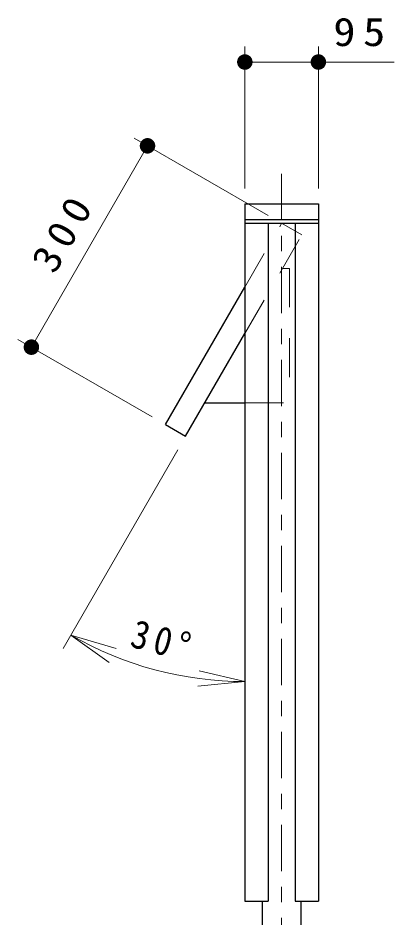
# Model space of a CAD drawing. Units: millimetres on the paper, scale 1:20. Extents: x -365 to 0, y -12 to 257.
# Drawn here: x -181.3 to -157, y 139.5 to 197.6 of the extents above; entities that cross this region are included whole.
import ezdxf

# ---------------------------------------------------------------- set-up
doc = ezdxf.new("R2010")
doc.units = ezdxf.units.MM
doc.linetypes.add('USER1', pattern=[4.5, 2.5, -2])
doc.linetypes.add('USER2', pattern=[6, 3, -1, 1, -1])
doc.layers.add('LY_1', color=7, linetype='Continuous', lineweight=13)
doc.styles.add('ＭＳ ゴシック', font='')
doc.styles.get('ＭＳ ゴシック').set_extended_font_data('MS Gothic')

# ---------------------------------------------------------------- blocks, each defined once
blk = doc.blocks.new('open_arrow')
at = {"color": 0, "linetype": 'Continuous', "lineweight": -2}
blk.add_lwpolyline([(7.5, 1.25), (0, 0), (7.5, -1.25)], dxfattribs=at)
blk = doc.blocks.new('filled_dot')
at = {"color": 0, "linetype": 'Continuous', "lineweight": -2, "const_width": 1.25}
blk.add_lwpolyline([(-0.625, 0, 1), (0.625, 0, 1)], format="xyb", close=True, dxfattribs=at)

msp = doc.modelspace()

# ---------------------------------------------------------------- linework, layer by layer
at = {"layer": 'LY_1'}
for p, q in [((-166.613, 186.606), (-166.613, 195.763)), ((-161.863, 186.606), (-161.863, 195.763)), ((-166.613, 194.763), (-156.979, 194.763)), ((-180.399, 176.366), (-172.899, 189.356)), ((-165.104, 184.856), (-173.765, 189.856)), ((-172.604, 171.866), (-181.265, 176.866)), ((-170.939, 169.75), (-178.342, 156.927))]:
    msp.add_line(p, q, dxfattribs=at)
at = {"layer": 'LY_1', "linetype": 'USER2'}
msp.add_line((-164.238, 187.551), (-164.238, 107.223), dxfattribs=at)
at = {"layer": 'LY_1', "lineweight": 25}
for p, q in [((-166.613, 185.606), (-161.863, 185.606)), ((-166.613, 185.606), (-166.613, 140.616)), ((-161.863, 185.606), (-161.863, 140.616)), ((-166.613, 184.606), (-161.863, 184.606)), ((-166.613, 184.356), (-161.863, 184.356)), ((-165.113, 184.356), (-165.113, 140.616)), ((-163.363, 184.356), (-163.363, 140.616)), ((-171.738, 171.366), (-166.613, 180.243)), ((-170.439, 170.616), (-166.613, 177.243)), ((-169.189, 172.781), (-166.613, 172.781)), ((-171.738, 171.366), (-170.439, 170.616)), ((-166.613, 140.616), (-165.113, 140.616)), ((-165.488, 140.616), (-165.488, 118.116)), ((-163.363, 140.616), (-161.863, 140.616)), ((-162.988, 140.616), (-162.988, 118.116))]:
    msp.add_line(p, q, dxfattribs=at)
at = {"layer": 'LY_1', "linetype": 'USER1'}
for p, q in [((-166.613, 180.243), (-164.238, 184.356)), ((-164.238, 184.356), (-162.939, 183.606)), ((-166.613, 177.243), (-162.939, 183.606)), ((-164.189, 181.441), (-163.738, 181.441)), ((-163.738, 181.441), (-163.738, 172.781)), ((-166.613, 172.781), (-163.738, 172.781))]:
    msp.add_line(p, q, dxfattribs=at)
at = {"layer": 'LY_1'}
msp.add_arc((-166.613, 177.243), 22.458, 240, 270, dxfattribs=at)

# ---------------------------------------------------------------- block references
at = {"layer": 'LY_1', "xscale": 0.4, "yscale": 0.4}
msp.add_blockref('filled_dot', (-166.613, 194.763), dxfattribs=at)
for name, p, rotation in [('filled_dot', (-161.863, 194.763), 180), ('filled_dot', (-172.899, 189.356), 240), ('filled_dot', (-180.399, 176.366), 60), ('open_arrow', (-177.842, 157.793), 333.8), ('open_arrow', (-166.613, 154.785), 176.2)]:
    msp.add_blockref(name, p, dxfattribs=dict(at, rotation=rotation))

# ---------------------------------------------------------------- texts
at = {"layer": 'LY_1', "insert": (-158.979, 195.763), "char_height": 1.833, "attachment_point": 8, "style": 'ＭＳ ゴシック'}
msp.add_mtext('\\T1.34;\\W1.15;95', dxfattribs=at)
at = {"layer": 'LY_1', "char_height": 1.833, "attachment_point": 8, "style": 'ＭＳ ゴシック'}
for s, insert, rotation in [('\\T1.33;\\W1.1;300', (-177.515, 183.361), 60), ('\\T1.33;\\W0.9;30°', (-172.138, 156.508), 345.08)]:
    msp.add_mtext(s, dxfattribs=dict(at, insert=insert, rotation=rotation))

doc.saveas('drawing.dxf')
